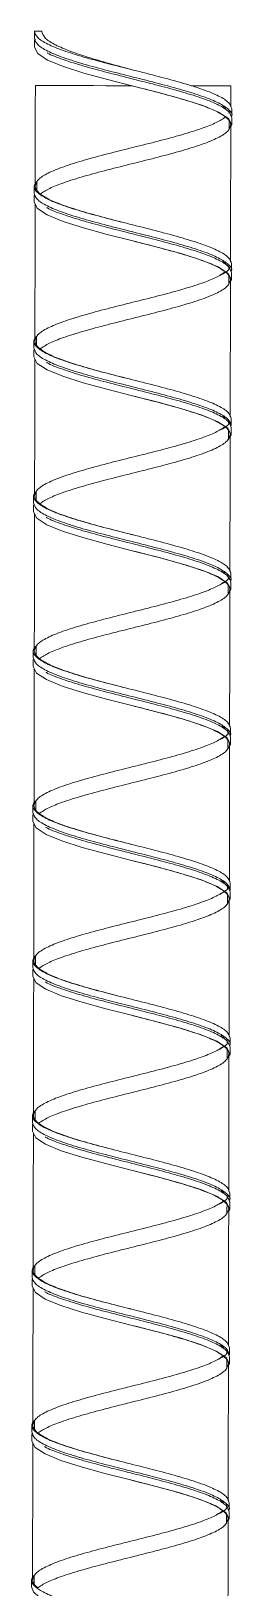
# Model space of a CAD drawing. Header units: millimetres. Extents: x 11 to 421, y 5 to 275.
# Drawn here: x 53.63 to 57.62, y 147.45 to 178.31 of the extents above; entities that cross this region are included whole.
import ezdxf

# ---------------------------------------------------------------- set-up
doc = ezdxf.new("R2010")
doc.units = ezdxf.units.MM

msp = doc.modelspace()

# ---------------------------------------------------------------- linework, layer by layer
at = {"color": 7, "linetype": 'Continuous', "lineweight": 15}
for p, q in [((53.695, 178.31), (53.695, 178.171)), ((53.715, 178.31), (53.695, 178.31)), ((53.695, 178.131), (53.695, 177.992)), ((53.84, 178.309), (53.715, 178.31))]:
    msp.add_line(p, q, dxfattribs=at)
at = {"color": 7, "linetype": 'Continuous', "lineweight": 15, "flags": 128}
for points in [[(57.582, 176.411), (57.602, 176.45), (57.535, 176.578), (57.34, 176.706), (57.03, 176.835), (56.625, 176.963), (56.154, 177.092), (55.648, 177.221), (55.142, 177.35), (54.671, 177.479), (54.267, 177.607), (53.956, 177.736), (53.761, 177.864), (53.695, 177.992), (53.695, 177.992)], [(53.713, 177.231), (53.718, 177.231), (53.753, 177.231), (53.823, 177.231), (53.927, 177.231), (54.062, 177.23), (54.226, 177.23), (54.416, 177.23), (54.629, 177.229), (54.861, 177.229), (55.107, 177.228), (55.362, 177.228), (55.624, 177.227)], [(56.799, 177.225), (57.01, 177.225), (57.193, 177.224), (57.344, 177.224), (57.46, 177.224), (57.538, 177.224), (57.578, 177.224), (57.583, 177.224)], [(57.576, 173.341), (57.596, 173.38), (57.53, 173.508), (57.334, 173.636), (57.024, 173.765), (56.619, 173.893), (56.148, 174.022), (55.642, 174.151), (55.137, 174.28), (54.666, 174.409), (54.261, 174.537), (53.95, 174.666), (53.755, 174.794), (53.689, 174.922), (53.689, 174.922)], [(57.57, 170.271), (57.59, 170.31), (57.524, 170.438), (57.329, 170.566), (57.018, 170.695), (56.614, 170.823), (56.142, 170.952), (55.637, 171.081), (55.131, 171.21), (54.66, 171.339), (54.255, 171.467), (53.945, 171.596), (53.749, 171.724), (53.683, 171.852), (53.683, 171.852)], [(57.564, 167.201), (57.584, 167.24), (57.518, 167.368), (57.323, 167.496), (57.012, 167.625), (56.608, 167.753), (56.137, 167.882), (55.631, 168.011), (55.125, 168.14), (54.654, 168.269), (54.249, 168.397), (53.939, 168.526), (53.744, 168.654), (53.677, 168.782), (53.677, 168.782)], [(57.559, 164.131), (57.579, 164.17), (57.512, 164.298), (57.317, 164.426), (57.007, 164.555), (56.602, 164.683), (56.131, 164.812), (55.625, 164.941), (55.119, 165.07), (54.648, 165.199), (54.244, 165.327), (53.933, 165.456), (53.738, 165.584), (53.672, 165.712), (53.672, 165.712)], [(57.553, 161.062), (57.573, 161.1), (57.506, 161.228), (57.311, 161.356), (57.001, 161.485), (56.596, 161.613), (56.125, 161.742), (55.619, 161.871), (55.114, 162), (54.642, 162.129), (54.238, 162.257), (53.927, 162.386), (53.732, 162.514), (53.666, 162.642), (53.666, 162.642)], [(57.547, 157.992), (57.567, 158.03), (57.501, 158.158), (57.306, 158.286), (56.995, 158.415), (56.59, 158.543), (56.119, 158.672), (55.614, 158.801), (55.108, 158.93), (54.637, 159.059), (54.232, 159.187), (53.922, 159.316), (53.726, 159.444), (53.66, 159.572), (53.66, 159.572)], [(57.541, 154.922), (57.561, 154.96), (57.495, 155.088), (57.3, 155.216), (56.989, 155.345), (56.585, 155.473), (56.113, 155.602), (55.608, 155.731), (55.102, 155.86), (54.631, 155.989), (54.226, 156.117), (53.916, 156.246), (53.721, 156.374), (53.654, 156.502), (53.654, 156.502)], [(57.535, 151.852), (57.556, 151.89), (57.489, 152.018), (57.294, 152.146), (56.984, 152.275), (56.579, 152.404), (56.108, 152.532), (55.602, 152.661), (55.096, 152.79), (54.625, 152.919), (54.22, 153.047), (53.91, 153.176), (53.715, 153.304), (53.648, 153.432), (53.648, 153.432)], [(57.53, 148.782), (57.55, 148.82), (57.483, 148.948), (57.288, 149.076), (56.978, 149.205), (56.573, 149.334), (56.102, 149.462), (55.596, 149.591), (55.091, 149.72), (54.619, 149.849), (54.215, 149.977), (53.904, 150.106), (53.709, 150.234), (53.643, 150.362), (53.643, 150.362)]]:
    msp.add_lwpolyline(points, dxfattribs=at)
at = {"color": 7, "linetype": 'Continuous', "lineweight": 15}
msp.add_arc((53.695, 178.151), 0.02, 269.8923, 359.8923, dxfattribs=at)
for points, knots in [([(57.602, 176.767), (57.589, 176.81), (57.564, 176.895), (57.359, 177.024), (57.047, 177.152), (56.637, 177.281), (56.16, 177.41), (55.649, 177.539), (55.137, 177.667), (54.661, 177.796), (54.251, 177.925), (53.939, 178.053), (53.734, 178.182), (53.708, 178.267), (53.695, 178.31)], [0, 0, 0, 0, 0.083355, 0.166699, 0.250032, 0.333359, 0.416681, 0.5, 0.58332, 0.666641, 0.749968, 0.833301, 0.916645, 1, 1, 1, 1]), ([(57.599, 176.624), (57.6, 176.625), (57.624, 176.67), (57.548, 176.757), (57.363, 176.885), (57.045, 177.014), (56.637, 177.142), (56.16, 177.271), (55.649, 177.4), (55.137, 177.529), (54.66, 177.657), (54.251, 177.786), (53.939, 177.915), (53.734, 178.043), (53.708, 178.128), (53.695, 178.171)], [0, 0, 0, 0, 0.003311, 0.08639, 0.169457, 0.252515, 0.335566, 0.418612, 0.501655, 0.584699, 0.667745, 0.750796, 0.833853, 0.916921, 1, 1, 1, 1]), ([(55.649, 177.538), (55.649, 177.538), (55.493, 177.583), (55.174, 177.667), (54.734, 177.796), (54.355, 177.925), (54.066, 178.053), (53.876, 178.181), (53.852, 178.267), (53.84, 178.309)], [0, 0, 0, 0, 0.000067, 0.166694, 0.333326, 0.499968, 0.666624, 0.8333, 1, 1, 1, 1]), ([(57.602, 176.589), (57.589, 176.631), (57.563, 176.717), (57.358, 176.845), (57.046, 176.974), (56.636, 177.102), (56.16, 177.231), (55.648, 177.36), (55.138, 177.489), (54.658, 177.617), (54.26, 177.746), (54.017, 177.834), (53.95, 177.879), (53.947, 177.881)], [0, 0, 0, 0, 0.099534, 0.199053, 0.29856, 0.39806, 0.497553, 0.597044, 0.696535, 0.796028, 0.895528, 0.995035, 1, 1, 1, 1]), ([(55.624, 177.227), (55.632, 177.225), (55.808, 177.18), (56.155, 177.092), (56.626, 176.963), (57.014, 176.84), (57.31, 176.722), (57.424, 176.646), (57.481, 176.609)], [0, 0, 0, 0, 0.010157, 0.218097, 0.426044, 0.634002, 0.816964, 1, 1, 1, 1]), ([(53.709, 175.24), (53.722, 175.282), (53.748, 175.368), (53.952, 175.495), (54.261, 175.623), (54.667, 175.75), (55.139, 175.877), (55.646, 176.004), (56.153, 176.13), (56.625, 176.257), (57.013, 176.379), (57.31, 176.497), (57.424, 176.571), (57.481, 176.609)], [0, 0, 0, 0, 0.0929661, 0.1859191, 0.2788612, 0.3717953, 0.4647241, 0.5576502, 0.6505763, 0.7435053, 0.8364393, 0.9182032, 1, 1, 1, 1]), ([(57.481, 176.609), (57.507, 176.585), (57.55, 176.547), (57.577, 176.493), (57.58, 176.464), (57.582, 176.45)], [0, 0, 0, 0, 0.4530246, 0.7254965, 1, 1, 1, 1]), ([(57.548, 176.358), (57.548, 176.411), (57.548, 176.472), (57.548, 176.533), (57.548, 176.542)], [0, 0, 0, 0, 0.865692, 1, 1, 1, 1]), ([(57.549, 176.676), (57.549, 176.684), (57.549, 176.709), (57.549, 176.734), (57.549, 176.751)], [0, 0, 0, 0, 0.313111, 1, 1, 1, 1]), ([(53.81, 175.081), (53.867, 175.118), (53.981, 175.193), (54.278, 175.31), (54.666, 175.432), (55.139, 175.559), (55.645, 175.686), (56.152, 175.813), (56.624, 175.94), (57.03, 176.067), (57.34, 176.194), (57.543, 176.322), (57.569, 176.407), (57.582, 176.45)], [0, 0, 0, 0, 0.0817968, 0.1635605, 0.2564947, 0.3494234, 0.4423495, 0.5352758, 0.6282045, 0.7211388, 0.8140809, 0.9070339, 1, 1, 1, 1]), ([(53.744, 175.331), (53.743, 175.278), (53.743, 175.217), (53.743, 175.156), (53.743, 175.148)], [0, 0, 0, 0, 0.865724, 1, 1, 1, 1]), ([(57.597, 173.697), (57.584, 173.74), (57.558, 173.825), (57.353, 173.954), (57.041, 174.082), (56.631, 174.211), (56.155, 174.34), (55.643, 174.469), (55.132, 174.597), (54.655, 174.726), (54.246, 174.855), (53.93, 174.983), (53.74, 175.112), (53.667, 175.21), (53.701, 175.265), (53.71, 175.278)], [0, 0, 0, 0, 0.081321, 0.162631, 0.243931, 0.325224, 0.406512, 0.487798, 0.569084, 0.650373, 0.731666, 0.812966, 0.894275, 0.975596, 1, 1, 1, 1]), ([(57.594, 173.554), (57.595, 173.555), (57.619, 173.6), (57.542, 173.687), (57.357, 173.815), (57.039, 173.944), (56.631, 174.072), (56.154, 174.201), (55.643, 174.33), (55.131, 174.459), (54.655, 174.587), (54.245, 174.716), (53.933, 174.845), (53.728, 174.973), (53.702, 175.058), (53.689, 175.101)], [0, 0, 0, 0, 0.003311, 0.08639, 0.169457, 0.252515, 0.335566, 0.418612, 0.501655, 0.584699, 0.667745, 0.750795, 0.833853, 0.916921, 1, 1, 1, 1]), ([(53.689, 175.061), (53.689, 175.038), (53.689, 174.992), (53.689, 174.945), (53.689, 174.922)], [0, 0, 0, 0, 0.500021, 1, 1, 1, 1]), ([(53.81, 175.081), (53.784, 175.105), (53.742, 175.143), (53.714, 175.196), (53.711, 175.225), (53.709, 175.24)], [0, 0, 0, 0, 0.4530244, 0.7254943, 1, 1, 1, 1]), ([(53.81, 175.081), (53.867, 175.043), (53.981, 174.968), (54.277, 174.85), (54.665, 174.726), (55.136, 174.599), (55.476, 174.509), (55.643, 174.469), (55.643, 174.469)], [0, 0, 0, 0, 0.184907, 0.369739, 0.579822, 0.789893, 0.999959, 1, 1, 1, 1]), ([(57.596, 173.519), (57.583, 173.561), (57.558, 173.647), (57.353, 173.775), (57.041, 173.904), (56.631, 174.032), (56.154, 174.161), (55.642, 174.29), (55.132, 174.419), (54.652, 174.547), (54.254, 174.676), (54.011, 174.764), (53.944, 174.809), (53.941, 174.811)], [0, 0, 0, 0, 0.099534, 0.199053, 0.298561, 0.39806, 0.497554, 0.597044, 0.696535, 0.796028, 0.895528, 0.995036, 1, 1, 1, 1]), ([(55.642, 174.151), (55.811, 174.108), (56.149, 174.022), (56.621, 173.893), (57.008, 173.77), (57.305, 173.652), (57.418, 173.576), (57.475, 173.539)], [0, 0, 0, 0, 0.2100407, 0.4201294, 0.6302307, 0.8150778, 1, 1, 1, 1]), ([(53.704, 172.17), (53.717, 172.212), (53.742, 172.298), (53.946, 172.425), (54.255, 172.553), (54.661, 172.68), (55.133, 172.807), (55.64, 172.934), (56.147, 173.06), (56.619, 173.187), (57.007, 173.309), (57.304, 173.427), (57.418, 173.501), (57.475, 173.539)], [0, 0, 0, 0, 0.092966, 0.185919, 0.278861, 0.371796, 0.464724, 0.55765, 0.650577, 0.743505, 0.83644, 0.918203, 1, 1, 1, 1]), ([(57.387, 173.476), (57.444, 173.507), (57.537, 173.558), (57.554, 173.609), (57.56, 173.628)], [0, 0, 0, 0, 0.615027, 1, 1, 1, 1]), ([(57.475, 173.539), (57.501, 173.515), (57.544, 173.477), (57.571, 173.423), (57.574, 173.394), (57.576, 173.38)], [0, 0, 0, 0, 0.4530246, 0.7254965, 1, 1, 1, 1]), ([(57.542, 173.606), (57.542, 173.614), (57.543, 173.639), (57.543, 173.665), (57.543, 173.682)], [0, 0, 0, 0, 0.3245111, 1, 1, 1, 1]), ([(57.542, 173.288), (57.542, 173.341), (57.542, 173.402), (57.542, 173.463), (57.542, 173.472)], [0, 0, 0, 0, 0.865724, 1, 1, 1, 1]), ([(57.596, 173.38), (57.596, 173.403), (57.596, 173.449), (57.596, 173.495), (57.596, 173.519)], [0, 0, 0, 0, 0.5, 1, 1, 1, 1]), ([(53.805, 172.011), (53.862, 172.048), (53.975, 172.123), (54.272, 172.24), (54.66, 172.362), (55.133, 172.489), (55.639, 172.616), (56.146, 172.743), (56.618, 172.87), (57.025, 172.997), (57.334, 173.124), (57.537, 173.252), (57.563, 173.337), (57.576, 173.38)], [0, 0, 0, 0, 0.0817968, 0.1635604, 0.2564947, 0.3494236, 0.4423497, 0.5352758, 0.6282047, 0.7211387, 0.8140809, 0.9070339, 1, 1, 1, 1]), ([(57.591, 170.627), (57.578, 170.67), (57.552, 170.755), (57.347, 170.884), (57.035, 171.012), (56.625, 171.141), (56.149, 171.27), (55.637, 171.399), (55.126, 171.527), (54.649, 171.656), (54.24, 171.785), (53.925, 171.913), (53.732, 172.042), (53.659, 172.154), (53.707, 172.224), (53.726, 172.251)], [0, 0, 0, 0, 0.079154, 0.158297, 0.237431, 0.316558, 0.39568, 0.4748, 0.55392, 0.633043, 0.71217, 0.791304, 0.870446, 0.949601, 1, 1, 1, 1]), ([(53.738, 172.261), (53.738, 172.208), (53.738, 172.147), (53.737, 172.086), (53.737, 172.078)], [0, 0, 0, 0, 0.865724, 1, 1, 1, 1]), ([(53.684, 172.17), (53.684, 172.147), (53.684, 172.1), (53.683, 172.054), (53.683, 172.031)], [0, 0, 0, 0, 0.5, 1, 1, 1, 1]), ([(53.684, 172.17), (53.684, 172.147), (53.684, 172.1), (53.683, 172.054), (53.683, 172.031)], [0, 0, 0, 0, 0.5, 1, 1, 1, 1]), ([(57.591, 170.489), (57.578, 170.531), (57.552, 170.617), (57.347, 170.745), (57.035, 170.874), (56.625, 171.002), (56.148, 171.131), (55.637, 171.26), (55.125, 171.389), (54.649, 171.517), (54.239, 171.646), (53.927, 171.775), (53.722, 171.903), (53.696, 171.988), (53.683, 172.031)], [0, 0, 0, 0, 0.083355, 0.166698, 0.250032, 0.333359, 0.41668, 0.5, 0.583319, 0.666641, 0.749968, 0.833302, 0.916645, 1, 1, 1, 1]), ([(53.683, 171.991), (53.683, 171.968), (53.683, 171.922), (53.683, 171.875), (53.683, 171.852)], [0, 0, 0, 0, 0.5, 1, 1, 1, 1]), ([(53.805, 172.011), (53.778, 172.035), (53.736, 172.073), (53.708, 172.126), (53.705, 172.155), (53.704, 172.17)], [0, 0, 0, 0, 0.453025, 0.725497, 1, 1, 1, 1]), ([(53.805, 172.011), (53.861, 171.973), (53.975, 171.898), (54.272, 171.78), (54.659, 171.656), (55.131, 171.527), (55.468, 171.442), (55.637, 171.399)], [0, 0, 0, 0, 0.184969, 0.369864, 0.580018, 0.790161, 1, 1, 1, 1]), ([(57.59, 170.449), (57.578, 170.491), (57.552, 170.577), (57.347, 170.705), (57.035, 170.834), (56.625, 170.962), (56.148, 171.091), (55.637, 171.22), (55.126, 171.349), (54.646, 171.477), (54.248, 171.606), (54.006, 171.694), (53.938, 171.739), (53.935, 171.741)], [0, 0, 0, 0, 0.099533, 0.199053, 0.29856, 0.39806, 0.497553, 0.597044, 0.696535, 0.796028, 0.895527, 0.995036, 1, 1, 1, 1]), ([(55.636, 171.081), (55.636, 171.081), (55.803, 171.038), (56.144, 170.952), (56.615, 170.823), (57.002, 170.7), (57.299, 170.582), (57.412, 170.506), (57.469, 170.469)], [0, 0, 0, 0, 0.000298, 0.210309, 0.420326, 0.630356, 0.81514, 1, 1, 1, 1]), ([(53.698, 169.1), (53.711, 169.142), (53.737, 169.228), (53.94, 169.355), (54.249, 169.483), (54.655, 169.61), (55.128, 169.737), (55.634, 169.864), (56.141, 169.99), (56.614, 170.117), (57.001, 170.239), (57.298, 170.357), (57.412, 170.431), (57.469, 170.469)], [0, 0, 0, 0, 0.0929661, 0.1859191, 0.2788613, 0.3717954, 0.4647242, 0.5576505, 0.6505766, 0.7435053, 0.8364395, 0.9182032, 1, 1, 1, 1]), ([(57.381, 170.406), (57.438, 170.437), (57.531, 170.488), (57.548, 170.539), (57.555, 170.558)], [0, 0, 0, 0, 0.615029, 1, 1, 1, 1]), ([(57.469, 170.469), (57.496, 170.445), (57.538, 170.407), (57.566, 170.353), (57.569, 170.324), (57.57, 170.31)], [0, 0, 0, 0, 0.453025, 0.725496, 1, 1, 1, 1]), ([(57.536, 170.218), (57.536, 170.271), (57.536, 170.332), (57.536, 170.393), (57.536, 170.402)], [0, 0, 0, 0, 0.865724, 1, 1, 1, 1]), ([(57.537, 170.536), (57.537, 170.544), (57.537, 170.569), (57.537, 170.595), (57.537, 170.612)], [0, 0, 0, 0, 0.324433, 1, 1, 1, 1]), ([(57.59, 170.31), (57.59, 170.333), (57.59, 170.379), (57.59, 170.425), (57.59, 170.449)], [0, 0, 0, 0, 0.4999785, 1, 1, 1, 1]), ([(53.799, 168.941), (53.856, 168.978), (53.97, 169.053), (54.267, 169.17), (54.654, 169.292), (55.127, 169.419), (55.634, 169.546), (56.141, 169.673), (56.613, 169.8), (57.019, 169.927), (57.328, 170.054), (57.531, 170.182), (57.557, 170.267), (57.57, 170.31)], [0, 0, 0, 0, 0.081797, 0.163561, 0.256495, 0.349424, 0.44235, 0.535276, 0.628205, 0.721139, 0.814081, 0.907034, 1, 1, 1, 1]), ([(57.585, 167.557), (57.572, 167.6), (57.546, 167.685), (57.341, 167.814), (57.029, 167.942), (56.619, 168.071), (56.143, 168.2), (55.631, 168.329), (55.12, 168.457), (54.643, 168.586), (54.234, 168.715), (53.919, 168.843), (53.726, 168.972), (53.653, 169.084), (53.702, 169.154), (53.72, 169.181)], [0, 0, 0, 0, 0.079154, 0.158297, 0.237431, 0.316558, 0.39568, 0.4748, 0.553921, 0.633043, 0.71217, 0.791304, 0.870446, 0.949601, 1, 1, 1, 1]), ([(53.732, 169.191), (53.732, 169.138), (53.732, 169.077), (53.732, 169.016), (53.732, 169.008)], [0, 0, 0, 0, 0.865708, 1, 1, 1, 1]), ([(53.678, 168.921), (53.678, 168.898), (53.677, 168.852), (53.677, 168.805), (53.677, 168.782)], [0, 0, 0, 0, 0.499989, 1, 1, 1, 1]), ([(53.678, 169.1), (53.678, 169.077), (53.678, 169.03), (53.678, 168.984), (53.678, 168.961)], [0, 0, 0, 0, 0.5, 1, 1, 1, 1]), ([(53.678, 169.1), (53.678, 169.077), (53.678, 169.03), (53.678, 168.984), (53.678, 168.961)], [0, 0, 0, 0, 0.5, 1, 1, 1, 1]), ([(57.582, 167.414), (57.583, 167.415), (57.607, 167.46), (57.53, 167.547), (57.345, 167.675), (57.028, 167.804), (56.62, 167.932), (56.143, 168.061), (55.631, 168.19), (55.12, 168.319), (54.643, 168.447), (54.233, 168.576), (53.921, 168.705), (53.716, 168.833), (53.691, 168.918), (53.678, 168.961)], [0, 0, 0, 0, 0.003311, 0.08639, 0.169457, 0.252515, 0.335566, 0.418612, 0.501655, 0.584699, 0.667745, 0.750795, 0.833853, 0.916921, 1, 1, 1, 1]), ([(53.799, 168.941), (53.772, 168.965), (53.73, 169.003), (53.702, 169.056), (53.699, 169.085), (53.698, 169.1)], [0, 0, 0, 0, 0.453024, 0.725495, 1, 1, 1, 1]), ([(53.799, 168.941), (53.856, 168.903), (53.969, 168.828), (54.266, 168.71), (54.653, 168.586), (55.124, 168.457), (55.465, 168.372), (55.632, 168.328), (55.632, 168.328)], [0, 0, 0, 0, 0.1848356, 0.3695965, 0.5795992, 0.7895896, 0.9995741, 1, 1, 1, 1]), ([(57.585, 167.379), (57.572, 167.421), (57.546, 167.507), (57.341, 167.635), (57.029, 167.764), (56.619, 167.892), (56.143, 168.021), (55.631, 168.15), (55.12, 168.279), (54.641, 168.407), (54.242, 168.536), (54, 168.624), (53.933, 168.669), (53.929, 168.671)], [0, 0, 0, 0, 0.099534, 0.199053, 0.298561, 0.39806, 0.497553, 0.597044, 0.696535, 0.796028, 0.895528, 0.995035, 1, 1, 1, 1]), ([(55.632, 168.011), (55.8, 167.968), (56.137, 167.882), (56.609, 167.753), (56.996, 167.63), (57.293, 167.512), (57.407, 167.436), (57.463, 167.399)], [0, 0, 0, 0, 0.209737, 0.419907, 0.630089, 0.815007, 1, 1, 1, 1]), ([(53.692, 166.03), (53.705, 166.072), (53.731, 166.158), (53.934, 166.285), (54.244, 166.413), (54.65, 166.54), (55.122, 166.667), (55.629, 166.794), (56.135, 166.92), (56.608, 167.047), (56.996, 167.169), (57.293, 167.287), (57.406, 167.361), (57.463, 167.399)], [0, 0, 0, 0, 0.092966, 0.185919, 0.278861, 0.371796, 0.464724, 0.55765, 0.650577, 0.743505, 0.83644, 0.918203, 1, 1, 1, 1]), ([(57.375, 167.336), (57.432, 167.367), (57.526, 167.418), (57.542, 167.469), (57.549, 167.488)], [0, 0, 0, 0, 0.6150288, 1, 1, 1, 1]), ([(57.463, 167.399), (57.49, 167.375), (57.532, 167.337), (57.56, 167.283), (57.563, 167.254), (57.564, 167.24)], [0, 0, 0, 0, 0.453025, 0.725496, 1, 1, 1, 1]), ([(57.53, 167.148), (57.53, 167.201), (57.531, 167.262), (57.531, 167.323), (57.531, 167.332)], [0, 0, 0, 0, 0.86571, 1, 1, 1, 1]), ([(57.531, 167.466), (57.531, 167.474), (57.531, 167.493), (57.531, 167.512), (57.531, 167.522)], [0, 0, 0, 0, 0.435812, 1, 1, 1, 1]), ([(57.584, 167.24), (57.584, 167.263), (57.585, 167.309), (57.585, 167.355), (57.585, 167.379)], [0, 0, 0, 0, 0.500011, 1, 1, 1, 1]), ([(53.793, 165.871), (53.85, 165.908), (53.964, 165.983), (54.261, 166.1), (54.649, 166.222), (55.121, 166.349), (55.628, 166.476), (56.135, 166.603), (56.607, 166.73), (57.013, 166.857), (57.322, 166.984), (57.526, 167.112), (57.551, 167.197), (57.564, 167.24)], [0, 0, 0, 0, 0.081797, 0.16356, 0.256495, 0.349424, 0.44235, 0.535276, 0.628205, 0.721139, 0.814081, 0.907034, 1, 1, 1, 1]), ([(57.579, 164.487), (57.566, 164.53), (57.541, 164.615), (57.336, 164.744), (57.024, 164.872), (56.614, 165.001), (56.137, 165.13), (55.626, 165.259), (55.114, 165.387), (54.637, 165.516), (54.228, 165.645), (53.913, 165.773), (53.72, 165.902), (53.647, 166.014), (53.696, 166.084), (53.715, 166.111)], [0, 0, 0, 0, 0.079154, 0.158297, 0.237431, 0.316558, 0.39568, 0.4748, 0.55392, 0.633043, 0.71217, 0.791304, 0.870446, 0.949601, 1, 1, 1, 1]), ([(53.672, 166.03), (53.672, 166.007), (53.672, 165.96), (53.672, 165.914), (53.672, 165.891)], [0, 0, 0, 0, 0.499989, 1, 1, 1, 1]), ([(53.672, 166.03), (53.672, 166.007), (53.672, 165.96), (53.672, 165.914), (53.672, 165.891)], [0, 0, 0, 0, 0.499989, 1, 1, 1, 1]), ([(53.793, 165.871), (53.767, 165.895), (53.724, 165.933), (53.697, 165.986), (53.694, 166.015), (53.692, 166.03)], [0, 0, 0, 0, 0.453025, 0.725496, 1, 1, 1, 1]), ([(53.726, 166.121), (53.726, 166.068), (53.726, 166.007), (53.726, 165.946), (53.726, 165.938)], [0, 0, 0, 0, 0.865724, 1, 1, 1, 1]), ([(57.576, 164.344), (57.577, 164.345), (57.601, 164.39), (57.525, 164.477), (57.339, 164.605), (57.022, 164.734), (56.614, 164.862), (56.137, 164.991), (55.625, 165.12), (55.114, 165.249), (54.637, 165.377), (54.228, 165.506), (53.916, 165.635), (53.711, 165.763), (53.685, 165.848), (53.672, 165.891)], [0, 0, 0, 0, 0.003311, 0.08639, 0.169457, 0.252515, 0.335566, 0.418612, 0.501655, 0.584699, 0.667745, 0.750795, 0.833853, 0.916921, 1, 1, 1, 1]), ([(53.672, 165.851), (53.672, 165.828), (53.672, 165.782), (53.672, 165.735), (53.672, 165.712)], [0, 0, 0, 0, 0.500011, 1, 1, 1, 1]), ([(53.793, 165.871), (53.85, 165.833), (53.963, 165.758), (54.26, 165.64), (54.647, 165.516), (55.119, 165.387), (55.457, 165.302), (55.625, 165.259)], [0, 0, 0, 0, 0.1849607, 0.3698466, 0.5799912, 0.7901238, 1, 1, 1, 1]), ([(57.579, 164.309), (57.566, 164.351), (57.54, 164.437), (57.335, 164.565), (57.023, 164.694), (56.613, 164.822), (56.137, 164.951), (55.625, 165.08), (55.114, 165.209), (54.635, 165.337), (54.236, 165.466), (53.994, 165.554), (53.927, 165.599), (53.924, 165.601)], [0, 0, 0, 0, 0.0995336, 0.1990529, 0.2985607, 0.39806, 0.4975535, 0.5970441, 0.6965348, 0.7960284, 0.8955276, 0.9950355, 1, 1, 1, 1]), ([(55.624, 164.941), (55.625, 164.941), (55.792, 164.899), (56.132, 164.812), (56.603, 164.684), (56.991, 164.56), (57.287, 164.442), (57.401, 164.367), (57.458, 164.329)], [0, 0, 0, 0, 0.000251, 0.210272, 0.420299, 0.630339, 0.815132, 1, 1, 1, 1]), ([(57.579, 164.349), (57.579, 164.372), (57.579, 164.418), (57.579, 164.464), (57.579, 164.487)], [0, 0, 0, 0, 0.5, 1, 1, 1, 1]), ([(53.686, 162.96), (53.699, 163.002), (53.725, 163.088), (53.928, 163.215), (54.238, 163.343), (54.644, 163.47), (55.116, 163.597), (55.623, 163.724), (56.129, 163.85), (56.602, 163.977), (56.99, 164.099), (57.287, 164.217), (57.401, 164.291), (57.458, 164.329)], [0, 0, 0, 0, 0.092966, 0.185919, 0.278861, 0.371796, 0.464724, 0.55765, 0.650577, 0.743505, 0.83644, 0.918203, 1, 1, 1, 1]), ([(53.787, 162.801), (53.844, 162.838), (53.958, 162.913), (54.255, 163.03), (54.643, 163.152), (55.116, 163.279), (55.622, 163.406), (56.129, 163.533), (56.601, 163.66), (57.007, 163.787), (57.316, 163.914), (57.52, 164.042), (57.546, 164.127), (57.559, 164.17)], [0, 0, 0, 0, 0.081797, 0.16356, 0.256495, 0.349423, 0.44235, 0.535276, 0.628204, 0.721139, 0.814081, 0.907034, 1, 1, 1, 1]), ([(57.369, 164.266), (57.427, 164.297), (57.52, 164.348), (57.537, 164.399), (57.543, 164.418)], [0, 0, 0, 0, 0.615028, 1, 1, 1, 1]), ([(57.458, 164.329), (57.484, 164.305), (57.526, 164.267), (57.554, 164.213), (57.557, 164.184), (57.559, 164.17)], [0, 0, 0, 0, 0.453025, 0.725496, 1, 1, 1, 1]), ([(57.525, 164.396), (57.525, 164.404), (57.525, 164.429), (57.525, 164.455), (57.525, 164.472)], [0, 0, 0, 0, 0.324472, 1, 1, 1, 1]), ([(57.525, 164.078), (57.525, 164.131), (57.525, 164.192), (57.525, 164.253), (57.525, 164.262)], [0, 0, 0, 0, 0.865724, 1, 1, 1, 1]), ([(57.579, 164.17), (57.579, 164.193), (57.579, 164.239), (57.579, 164.285), (57.579, 164.309)], [0, 0, 0, 0, 0.499989, 1, 1, 1, 1]), ([(57.573, 161.417), (57.561, 161.46), (57.535, 161.545), (57.33, 161.674), (57.018, 161.802), (56.608, 161.931), (56.131, 162.06), (55.62, 162.189), (55.108, 162.317), (54.632, 162.446), (54.223, 162.575), (53.908, 162.703), (53.714, 162.832), (53.641, 162.944), (53.69, 163.014), (53.709, 163.041)], [0, 0, 0, 0, 0.079154, 0.158297, 0.237431, 0.316558, 0.39568, 0.4748, 0.55392, 0.633043, 0.71217, 0.791304, 0.870446, 0.949601, 1, 1, 1, 1]), ([(53.666, 162.96), (53.666, 162.937), (53.666, 162.89), (53.666, 162.844), (53.666, 162.821)], [0, 0, 0, 0, 0.5000107, 1, 1, 1, 1]), ([(53.666, 162.96), (53.666, 162.937), (53.666, 162.89), (53.666, 162.844), (53.666, 162.821)], [0, 0, 0, 0, 0.5000107, 1, 1, 1, 1]), ([(53.787, 162.801), (53.761, 162.825), (53.718, 162.863), (53.691, 162.916), (53.688, 162.945), (53.686, 162.96)], [0, 0, 0, 0, 0.453025, 0.725496, 1, 1, 1, 1]), ([(53.72, 163.051), (53.72, 162.998), (53.72, 162.937), (53.72, 162.876), (53.72, 162.868)], [0, 0, 0, 0, 0.86571, 1, 1, 1, 1]), ([(57.573, 161.279), (57.56, 161.321), (57.535, 161.407), (57.33, 161.535), (57.018, 161.664), (56.608, 161.792), (56.131, 161.921), (55.62, 162.05), (55.108, 162.179), (54.632, 162.307), (54.222, 162.436), (53.91, 162.565), (53.705, 162.693), (53.679, 162.778), (53.666, 162.821)], [0, 0, 0, 0, 0.083355, 0.166699, 0.250032, 0.333359, 0.416681, 0.5, 0.583319, 0.666641, 0.749968, 0.833301, 0.916645, 1, 1, 1, 1]), ([(53.666, 162.781), (53.666, 162.758), (53.666, 162.712), (53.666, 162.665), (53.666, 162.642)], [0, 0, 0, 0, 0.5, 1, 1, 1, 1]), ([(53.787, 162.801), (53.844, 162.763), (53.958, 162.688), (54.254, 162.57), (54.642, 162.446), (55.113, 162.318), (55.453, 162.231), (55.62, 162.189), (55.62, 162.189)], [0, 0, 0, 0, 0.184907, 0.369739, 0.579823, 0.789895, 0.99996, 1, 1, 1, 1]), ([(57.573, 161.239), (57.56, 161.281), (57.534, 161.367), (57.329, 161.495), (57.017, 161.624), (56.608, 161.752), (56.131, 161.881), (55.619, 162.01), (55.109, 162.139), (54.629, 162.267), (54.231, 162.396), (53.988, 162.484), (53.921, 162.529), (53.918, 162.531)], [0, 0, 0, 0, 0.099533, 0.199053, 0.298561, 0.39806, 0.497553, 0.597044, 0.696535, 0.796028, 0.895528, 0.995036, 1, 1, 1, 1]), ([(55.619, 161.871), (55.788, 161.828), (56.126, 161.742), (56.598, 161.613), (56.985, 161.49), (57.282, 161.372), (57.395, 161.297), (57.452, 161.259)], [0, 0, 0, 0, 0.210042, 0.420131, 0.630231, 0.815078, 1, 1, 1, 1]), ([(57.519, 161.326), (57.519, 161.334), (57.519, 161.359), (57.519, 161.385), (57.519, 161.402)], [0, 0, 0, 0, 0.324445, 1, 1, 1, 1]), ([(57.573, 161.279), (57.573, 161.302), (57.573, 161.348), (57.573, 161.394), (57.573, 161.417)], [0, 0, 0, 0, 0.500011, 1, 1, 1, 1]), ([(53.681, 159.89), (53.693, 159.932), (53.719, 160.018), (53.923, 160.145), (54.232, 160.273), (54.638, 160.4), (55.11, 160.527), (55.617, 160.654), (56.124, 160.78), (56.596, 160.907), (56.984, 161.029), (57.281, 161.147), (57.395, 161.221), (57.452, 161.259)], [0, 0, 0, 0, 0.092966, 0.185919, 0.278861, 0.371795, 0.464724, 0.55765, 0.650576, 0.743505, 0.83644, 0.918203, 1, 1, 1, 1]), ([(53.782, 159.731), (53.839, 159.768), (53.952, 159.843), (54.249, 159.96), (54.637, 160.082), (55.11, 160.209), (55.616, 160.336), (56.123, 160.463), (56.595, 160.59), (57.001, 160.717), (57.311, 160.844), (57.514, 160.972), (57.54, 161.057), (57.553, 161.1)], [0, 0, 0, 0, 0.081797, 0.163561, 0.256495, 0.349424, 0.44235, 0.535276, 0.628205, 0.721139, 0.814081, 0.907034, 1, 1, 1, 1]), ([(57.363, 161.196), (57.421, 161.227), (57.514, 161.278), (57.531, 161.329), (57.537, 161.348)], [0, 0, 0, 0, 0.615029, 1, 1, 1, 1]), ([(57.452, 161.259), (57.478, 161.235), (57.521, 161.197), (57.548, 161.143), (57.551, 161.114), (57.553, 161.1)], [0, 0, 0, 0, 0.453024, 0.725495, 1, 1, 1, 1]), ([(57.519, 161.008), (57.519, 161.061), (57.519, 161.122), (57.519, 161.183), (57.519, 161.192)], [0, 0, 0, 0, 0.865724, 1, 1, 1, 1]), ([(57.573, 161.1), (57.573, 161.123), (57.573, 161.169), (57.573, 161.216), (57.573, 161.239)], [0, 0, 0, 0, 0.499989, 1, 1, 1, 1]), ([(57.568, 158.347), (57.555, 158.39), (57.529, 158.475), (57.324, 158.604), (57.012, 158.732), (56.602, 158.861), (56.126, 158.99), (55.614, 159.119), (55.103, 159.247), (54.626, 159.376), (54.217, 159.505), (53.902, 159.633), (53.709, 159.762), (53.636, 159.874), (53.684, 159.944), (53.703, 159.971)], [0, 0, 0, 0, 0.079154, 0.158297, 0.237431, 0.316558, 0.39568, 0.4748, 0.553921, 0.633043, 0.71217, 0.791304, 0.870447, 0.949601, 1, 1, 1, 1]), ([(53.661, 159.89), (53.661, 159.867), (53.66, 159.82), (53.66, 159.774), (53.66, 159.751)], [0, 0, 0, 0, 0.500011, 1, 1, 1, 1]), ([(53.661, 159.89), (53.661, 159.867), (53.66, 159.82), (53.66, 159.774), (53.66, 159.751)], [0, 0, 0, 0, 0.500011, 1, 1, 1, 1]), ([(53.782, 159.731), (53.755, 159.755), (53.713, 159.793), (53.685, 159.846), (53.682, 159.875), (53.681, 159.89)], [0, 0, 0, 0, 0.453024, 0.725496, 1, 1, 1, 1]), ([(53.715, 159.981), (53.715, 159.928), (53.714, 159.867), (53.714, 159.806), (53.714, 159.798)], [0, 0, 0, 0, 0.865708, 1, 1, 1, 1]), ([(57.565, 158.204), (57.566, 158.205), (57.59, 158.25), (57.513, 158.337), (57.328, 158.465), (57.011, 158.594), (56.602, 158.722), (56.125, 158.851), (55.614, 158.98), (55.102, 159.109), (54.626, 159.237), (54.216, 159.366), (53.904, 159.495), (53.699, 159.623), (53.673, 159.708), (53.66, 159.751)], [0, 0, 0, 0, 0.003311, 0.08639, 0.169457, 0.252515, 0.335566, 0.418612, 0.501655, 0.584699, 0.667745, 0.750796, 0.833853, 0.916921, 1, 1, 1, 1]), ([(53.66, 159.711), (53.66, 159.688), (53.66, 159.642), (53.66, 159.595), (53.66, 159.572)], [0, 0, 0, 0, 0.499989, 1, 1, 1, 1]), ([(53.782, 159.731), (53.838, 159.693), (53.952, 159.618), (54.248, 159.5), (54.636, 159.376), (55.107, 159.248), (55.447, 159.161), (55.614, 159.118), (55.615, 159.118)], [0, 0, 0, 0, 0.18488, 0.369685, 0.579738, 0.789779, 0.999814, 1, 1, 1, 1]), ([(57.567, 158.169), (57.554, 158.211), (57.529, 158.297), (57.324, 158.425), (57.012, 158.554), (56.602, 158.682), (56.125, 158.811), (55.614, 158.94), (55.103, 159.069), (54.623, 159.197), (54.225, 159.326), (53.983, 159.414), (53.915, 159.459), (53.912, 159.461)], [0, 0, 0, 0, 0.099534, 0.199053, 0.298561, 0.39806, 0.497553, 0.597044, 0.696535, 0.796028, 0.895528, 0.995036, 1, 1, 1, 1]), ([(55.614, 158.801), (55.783, 158.758), (56.12, 158.672), (56.592, 158.543), (56.979, 158.42), (57.276, 158.302), (57.389, 158.227), (57.446, 158.189)], [0, 0, 0, 0, 0.209927, 0.420046, 0.630177, 0.815051, 1, 1, 1, 1]), ([(57.514, 158.256), (57.514, 158.264), (57.514, 158.289), (57.514, 158.315), (57.514, 158.332)], [0, 0, 0, 0, 0.324472, 1, 1, 1, 1]), ([(57.567, 158.209), (57.567, 158.232), (57.568, 158.278), (57.568, 158.324), (57.568, 158.347)], [0, 0, 0, 0, 0.499989, 1, 1, 1, 1]), ([(53.675, 156.82), (53.688, 156.862), (53.714, 156.948), (53.917, 157.075), (54.226, 157.203), (54.632, 157.33), (55.104, 157.457), (55.611, 157.584), (56.118, 157.71), (56.591, 157.837), (56.978, 157.959), (57.275, 158.077), (57.389, 158.151), (57.446, 158.189)], [0, 0, 0, 0, 0.092966, 0.185919, 0.278861, 0.371795, 0.464724, 0.55765, 0.650576, 0.743505, 0.836439, 0.918203, 1, 1, 1, 1]), ([(53.776, 156.661), (53.833, 156.698), (53.947, 156.773), (54.244, 156.89), (54.631, 157.012), (55.104, 157.139), (55.611, 157.266), (56.117, 157.393), (56.59, 157.52), (56.996, 157.647), (57.305, 157.774), (57.508, 157.902), (57.534, 157.987), (57.547, 158.03)], [0, 0, 0, 0, 0.081797, 0.163561, 0.256495, 0.349424, 0.44235, 0.535276, 0.628205, 0.721139, 0.814081, 0.907034, 1, 1, 1, 1]), ([(57.358, 158.126), (57.415, 158.157), (57.508, 158.208), (57.525, 158.259), (57.531, 158.278)], [0, 0, 0, 0, 0.6150288, 1, 1, 1, 1]), ([(57.446, 158.189), (57.473, 158.165), (57.515, 158.127), (57.543, 158.073), (57.546, 158.044), (57.547, 158.03)], [0, 0, 0, 0, 0.453025, 0.725495, 1, 1, 1, 1]), ([(57.513, 157.938), (57.513, 157.991), (57.513, 158.052), (57.513, 158.113), (57.513, 158.122)], [0, 0, 0, 0, 0.865708, 1, 1, 1, 1]), ([(57.562, 155.277), (57.549, 155.32), (57.523, 155.405), (57.318, 155.534), (57.006, 155.662), (56.596, 155.791), (56.12, 155.92), (55.608, 156.049), (55.097, 156.177), (54.62, 156.306), (54.211, 156.435), (53.896, 156.563), (53.703, 156.692), (53.63, 156.804), (53.678, 156.874), (53.697, 156.901)], [0, 0, 0, 0, 0.079154, 0.158297, 0.237431, 0.316558, 0.39568, 0.4748, 0.55392, 0.633043, 0.71217, 0.791304, 0.870446, 0.949601, 1, 1, 1, 1]), ([(53.776, 156.661), (53.749, 156.685), (53.707, 156.723), (53.679, 156.776), (53.676, 156.805), (53.675, 156.82)], [0, 0, 0, 0, 0.453024, 0.725495, 1, 1, 1, 1]), ([(53.709, 156.911), (53.709, 156.858), (53.709, 156.797), (53.709, 156.736), (53.709, 156.728)], [0, 0, 0, 0, 0.8657078, 1, 1, 1, 1]), ([(53.654, 156.641), (53.654, 156.618), (53.654, 156.572), (53.654, 156.525), (53.654, 156.502)], [0, 0, 0, 0, 0.4999893, 1, 1, 1, 1]), ([(57.559, 155.134), (57.56, 155.135), (57.584, 155.18), (57.507, 155.267), (57.322, 155.395), (57.005, 155.524), (56.596, 155.652), (56.12, 155.781), (55.608, 155.91), (55.097, 156.039), (54.62, 156.167), (54.21, 156.296), (53.898, 156.425), (53.693, 156.553), (53.667, 156.638), (53.655, 156.681)], [0, 0, 0, 0, 0.003311, 0.08639, 0.169457, 0.252515, 0.335566, 0.418612, 0.501655, 0.584699, 0.667745, 0.750795, 0.833853, 0.916921, 1, 1, 1, 1]), ([(53.776, 156.661), (53.833, 156.623), (53.946, 156.548), (54.243, 156.43), (54.63, 156.306), (55.102, 156.177), (55.439, 156.092), (55.607, 156.049)], [0, 0, 0, 0, 0.18499, 0.369905, 0.580083, 0.790249, 1, 1, 1, 1]), ([(57.562, 155.099), (57.549, 155.141), (57.523, 155.227), (57.318, 155.355), (57.006, 155.484), (56.596, 155.612), (56.12, 155.741), (55.608, 155.87), (55.097, 155.999), (54.618, 156.127), (54.219, 156.256), (53.977, 156.344), (53.909, 156.389), (53.906, 156.391)], [0, 0, 0, 0, 0.099534, 0.199053, 0.298561, 0.39806, 0.497554, 0.597044, 0.696535, 0.796028, 0.895528, 0.995036, 1, 1, 1, 1]), ([(55.607, 155.731), (55.607, 155.731), (55.774, 155.688), (56.115, 155.602), (56.586, 155.473), (56.973, 155.35), (57.27, 155.232), (57.384, 155.157), (57.44, 155.119)], [0, 0, 0, 0, 0.000409, 0.210396, 0.420391, 0.630397, 0.815161, 1, 1, 1, 1]), ([(57.508, 155.186), (57.508, 155.194), (57.508, 155.219), (57.508, 155.245), (57.508, 155.262)], [0, 0, 0, 0, 0.324472, 1, 1, 1, 1]), ([(57.562, 155.139), (57.562, 155.162), (57.562, 155.208), (57.562, 155.254), (57.562, 155.277)], [0, 0, 0, 0, 0.499989, 1, 1, 1, 1]), ([(53.669, 153.75), (53.682, 153.792), (53.708, 153.878), (53.911, 154.005), (54.22, 154.133), (54.627, 154.26), (55.099, 154.387), (55.606, 154.514), (56.112, 154.64), (56.585, 154.767), (56.972, 154.889), (57.27, 155.007), (57.383, 155.081), (57.44, 155.119)], [0, 0, 0, 0, 0.092966, 0.185919, 0.278861, 0.371796, 0.464724, 0.55765, 0.650577, 0.743505, 0.836439, 0.918203, 1, 1, 1, 1]), ([(53.77, 153.591), (53.827, 153.628), (53.941, 153.703), (54.238, 153.82), (54.626, 153.942), (55.098, 154.069), (55.605, 154.196), (56.112, 154.323), (56.584, 154.45), (56.99, 154.577), (57.299, 154.704), (57.503, 154.832), (57.528, 154.917), (57.541, 154.96)], [0, 0, 0, 0, 0.081797, 0.16356, 0.256495, 0.349423, 0.44235, 0.535276, 0.628205, 0.721139, 0.814081, 0.907034, 1, 1, 1, 1]), ([(57.352, 155.056), (57.409, 155.087), (57.503, 155.138), (57.519, 155.189), (57.526, 155.208)], [0, 0, 0, 0, 0.615029, 1, 1, 1, 1]), ([(57.44, 155.119), (57.467, 155.095), (57.509, 155.057), (57.537, 155.003), (57.54, 154.974), (57.541, 154.96)], [0, 0, 0, 0, 0.4530246, 0.7254965, 1, 1, 1, 1]), ([(57.507, 154.868), (57.507, 154.921), (57.507, 154.982), (57.508, 155.043), (57.508, 155.052)], [0, 0, 0, 0, 0.865708, 1, 1, 1, 1]), ([(57.561, 154.96), (57.561, 154.983), (57.561, 155.029), (57.562, 155.076), (57.562, 155.099)], [0, 0, 0, 0, 0.500011, 1, 1, 1, 1]), ([(57.556, 152.207), (57.543, 152.25), (57.517, 152.335), (57.312, 152.464), (57, 152.592), (56.591, 152.721), (56.114, 152.85), (55.603, 152.979), (55.091, 153.107), (54.614, 153.236), (54.205, 153.365), (53.89, 153.493), (53.697, 153.622), (53.624, 153.734), (53.673, 153.804), (53.692, 153.831)], [0, 0, 0, 0, 0.079154, 0.158297, 0.237431, 0.316558, 0.39568, 0.4748, 0.55392, 0.633043, 0.71217, 0.791304, 0.870446, 0.949601, 1, 1, 1, 1]), ([(53.649, 153.75), (53.649, 153.727), (53.649, 153.68), (53.649, 153.634), (53.649, 153.611)], [0, 0, 0, 0, 0.499989, 1, 1, 1, 1]), ([(53.649, 153.75), (53.649, 153.727), (53.649, 153.68), (53.649, 153.634), (53.649, 153.611)], [0, 0, 0, 0, 0.499989, 1, 1, 1, 1]), ([(53.77, 153.591), (53.744, 153.615), (53.701, 153.653), (53.674, 153.706), (53.671, 153.735), (53.669, 153.75)], [0, 0, 0, 0, 0.453025, 0.725496, 1, 1, 1, 1]), ([(53.703, 153.841), (53.703, 153.788), (53.703, 153.727), (53.703, 153.666), (53.703, 153.658)], [0, 0, 0, 0, 0.865724, 1, 1, 1, 1]), ([(53.649, 153.571), (53.649, 153.548), (53.649, 153.502), (53.648, 153.455), (53.648, 153.432)], [0, 0, 0, 0, 0.500011, 1, 1, 1, 1]), ([(57.556, 152.069), (57.543, 152.111), (57.517, 152.197), (57.312, 152.325), (57, 152.454), (56.59, 152.582), (56.114, 152.711), (55.602, 152.84), (55.091, 152.969), (54.614, 153.097), (54.204, 153.226), (53.892, 153.355), (53.687, 153.483), (53.662, 153.568), (53.649, 153.611)], [0, 0, 0, 0, 0.083355, 0.166698, 0.250032, 0.333359, 0.416681, 0.5, 0.583319, 0.666641, 0.749968, 0.833302, 0.916645, 1, 1, 1, 1]), ([(53.77, 153.591), (53.827, 153.553), (53.94, 153.478), (54.237, 153.36), (54.624, 153.236), (55.096, 153.107), (55.436, 153.022), (55.603, 152.978), (55.603, 152.978)], [0, 0, 0, 0, 0.184844, 0.369613, 0.579625, 0.789625, 0.999619, 1, 1, 1, 1]), ([(57.556, 152.029), (57.543, 152.071), (57.517, 152.157), (57.312, 152.285), (57, 152.414), (56.59, 152.542), (56.114, 152.671), (55.602, 152.8), (55.091, 152.929), (54.612, 153.057), (54.213, 153.186), (53.971, 153.274), (53.904, 153.319), (53.9, 153.321)], [0, 0, 0, 0, 0.099533, 0.199053, 0.298561, 0.39806, 0.497553, 0.597044, 0.696535, 0.796028, 0.895528, 0.995036, 1, 1, 1, 1]), ([(55.603, 152.661), (55.771, 152.618), (56.108, 152.532), (56.58, 152.404), (56.968, 152.28), (57.264, 152.162), (57.378, 152.087), (57.434, 152.049)], [0, 0, 0, 0, 0.209773, 0.419933, 0.630105, 0.815015, 1, 1, 1, 1]), ([(57.346, 151.986), (57.403, 152.017), (57.497, 152.068), (57.513, 152.119), (57.52, 152.138)], [0, 0, 0, 0, 0.615028, 1, 1, 1, 1]), ([(57.502, 152.116), (57.502, 152.124), (57.502, 152.149), (57.502, 152.175), (57.502, 152.192)], [0, 0, 0, 0, 0.324472, 1, 1, 1, 1]), ([(53.663, 150.68), (53.676, 150.722), (53.702, 150.808), (53.905, 150.935), (54.215, 151.063), (54.621, 151.19), (55.093, 151.317), (55.6, 151.444), (56.106, 151.57), (56.579, 151.697), (56.967, 151.82), (57.264, 151.937), (57.378, 152.011), (57.434, 152.049)], [0, 0, 0, 0, 0.092966, 0.185919, 0.278861, 0.371795, 0.464724, 0.55765, 0.650576, 0.743505, 0.83644, 0.918203, 1, 1, 1, 1]), ([(53.764, 150.521), (53.821, 150.558), (53.935, 150.633), (54.232, 150.75), (54.62, 150.872), (55.092, 150.999), (55.599, 151.126), (56.106, 151.253), (56.578, 151.38), (56.984, 151.507), (57.293, 151.634), (57.497, 151.762), (57.523, 151.847), (57.536, 151.89)], [0, 0, 0, 0, 0.081797, 0.163561, 0.256495, 0.349423, 0.44235, 0.535276, 0.628204, 0.721139, 0.814081, 0.907034, 1, 1, 1, 1]), ([(57.434, 152.049), (57.461, 152.025), (57.503, 151.987), (57.531, 151.933), (57.534, 151.904), (57.536, 151.89)], [0, 0, 0, 0, 0.453025, 0.725496, 1, 1, 1, 1]), ([(57.501, 151.798), (57.502, 151.851), (57.502, 151.912), (57.502, 151.973), (57.502, 151.982)], [0, 0, 0, 0, 0.865724, 1, 1, 1, 1]), ([(57.556, 151.89), (57.556, 151.913), (57.556, 151.959), (57.556, 152.006), (57.556, 152.029)], [0, 0, 0, 0, 0.500011, 1, 1, 1, 1]), ([(57.55, 149.137), (57.537, 149.18), (57.512, 149.265), (57.307, 149.394), (56.995, 149.522), (56.585, 149.651), (56.108, 149.78), (55.597, 149.909), (55.085, 150.037), (54.609, 150.166), (54.2, 150.295), (53.884, 150.423), (53.691, 150.552), (53.618, 150.664), (53.667, 150.734), (53.686, 150.761)], [0, 0, 0, 0, 0.079154, 0.158297, 0.237431, 0.316558, 0.39568, 0.4748, 0.55392, 0.633043, 0.71217, 0.791304, 0.870446, 0.949601, 1, 1, 1, 1]), ([(53.643, 150.68), (53.643, 150.657), (53.643, 150.61), (53.643, 150.564), (53.643, 150.541)], [0, 0, 0, 0, 0.4999893, 1, 1, 1, 1]), ([(53.643, 150.68), (53.643, 150.657), (53.643, 150.61), (53.643, 150.564), (53.643, 150.541)], [0, 0, 0, 0, 0.4999893, 1, 1, 1, 1]), ([(53.764, 150.521), (53.738, 150.545), (53.695, 150.583), (53.668, 150.636), (53.665, 150.665), (53.663, 150.68)], [0, 0, 0, 0, 0.453025, 0.725496, 1, 1, 1, 1]), ([(53.697, 150.771), (53.697, 150.718), (53.697, 150.657), (53.697, 150.596), (53.697, 150.588)], [0, 0, 0, 0, 0.865724, 1, 1, 1, 1]), ([(57.547, 148.994), (57.548, 148.995), (57.572, 149.04), (57.496, 149.127), (57.311, 149.255), (56.993, 149.384), (56.585, 149.512), (56.108, 149.641), (55.597, 149.77), (55.085, 149.899), (54.609, 150.027), (54.199, 150.156), (53.887, 150.285), (53.682, 150.413), (53.656, 150.498), (53.643, 150.541)], [0, 0, 0, 0, 0.003311, 0.08639, 0.169457, 0.252515, 0.335566, 0.418612, 0.501655, 0.584699, 0.667745, 0.750796, 0.833853, 0.916921, 1, 1, 1, 1]), ([(53.643, 150.501), (53.643, 150.478), (53.643, 150.432), (53.643, 150.385), (53.643, 150.362)], [0, 0, 0, 0, 0.5, 1, 1, 1, 1]), ([(53.764, 150.521), (53.821, 150.483), (53.935, 150.408), (54.231, 150.29), (54.618, 150.166), (55.091, 150.037), (55.428, 149.952), (55.596, 149.909)], [0, 0, 0, 0, 0.1849385, 0.3698024, 0.5799221, 0.7900296, 1, 1, 1, 1]), ([(57.55, 148.959), (57.537, 149.001), (57.511, 149.087), (57.306, 149.215), (56.994, 149.344), (56.584, 149.472), (56.108, 149.601), (55.596, 149.73), (55.086, 149.859), (54.606, 149.987), (54.208, 150.116), (53.965, 150.204), (53.898, 150.249), (53.895, 150.251)], [0, 0, 0, 0, 0.099534, 0.199053, 0.298561, 0.39806, 0.497553, 0.597044, 0.696535, 0.796028, 0.895528, 0.995036, 1, 1, 1, 1]), ([(55.596, 149.591), (55.596, 149.591), (55.763, 149.548), (56.103, 149.462), (56.574, 149.334), (56.962, 149.21), (57.258, 149.092), (57.372, 149.017), (57.429, 148.979)], [0, 0, 0, 0, 0.0001313, 0.2101777, 0.4202301, 0.6302947, 0.8151099, 1, 1, 1, 1]), ([(57.34, 148.916), (57.398, 148.947), (57.491, 148.998), (57.508, 149.049), (57.514, 149.068)], [0, 0, 0, 0, 0.6150288, 1, 1, 1, 1]), ([(57.496, 149.046), (57.496, 149.054), (57.496, 149.079), (57.496, 149.105), (57.496, 149.122)], [0, 0, 0, 0, 0.324445, 1, 1, 1, 1]), ([(57.55, 148.999), (57.55, 149.022), (57.55, 149.068), (57.55, 149.114), (57.55, 149.137)], [0, 0, 0, 0, 0.500011, 1, 1, 1, 1]), ([(53.657, 147.61), (53.67, 147.652), (53.696, 147.738), (53.9, 147.865), (54.209, 147.993), (54.615, 148.12), (55.087, 148.247), (55.594, 148.374), (56.101, 148.5), (56.573, 148.627), (56.961, 148.75), (57.258, 148.867), (57.372, 148.941), (57.429, 148.979)], [0, 0, 0, 0, 0.092966, 0.185919, 0.278861, 0.371795, 0.464724, 0.55765, 0.650576, 0.743505, 0.83644, 0.918203, 1, 1, 1, 1]), ([(53.759, 147.451), (53.815, 147.488), (53.929, 147.563), (54.226, 147.68), (54.614, 147.802), (55.087, 147.929), (55.593, 148.056), (56.1, 148.183), (56.572, 148.31), (56.978, 148.437), (57.288, 148.564), (57.491, 148.692), (57.517, 148.777), (57.53, 148.82)], [0, 0, 0, 0, 0.081797, 0.163561, 0.256495, 0.349423, 0.44235, 0.535276, 0.628204, 0.721139, 0.814081, 0.907034, 1, 1, 1, 1]), ([(57.429, 148.979), (57.455, 148.955), (57.498, 148.917), (57.525, 148.863), (57.528, 148.834), (57.53, 148.82)], [0, 0, 0, 0, 0.453025, 0.725496, 1, 1, 1, 1]), ([(57.496, 148.728), (57.496, 148.781), (57.496, 148.842), (57.496, 148.903), (57.496, 148.912)], [0, 0, 0, 0, 0.865724, 1, 1, 1, 1]), ([(57.55, 148.82), (57.55, 148.843), (57.55, 148.889), (57.55, 148.936), (57.55, 148.959)], [0, 0, 0, 0, 0.499989, 1, 1, 1, 1]), ([(57.545, 146.067), (57.532, 146.11), (57.506, 146.195), (57.301, 146.324), (56.989, 146.452), (56.579, 146.581), (56.103, 146.71), (55.591, 146.839), (55.08, 146.967), (54.603, 147.096), (54.194, 147.225), (53.879, 147.353), (53.686, 147.482), (53.612, 147.594), (53.661, 147.664), (53.68, 147.691)], [0, 0, 0, 0, 0.079154, 0.158297, 0.237431, 0.316558, 0.39568, 0.4748, 0.55392, 0.633043, 0.71217, 0.791304, 0.870447, 0.949601, 1, 1, 1, 1]), ([(53.637, 147.61), (53.637, 147.587), (53.637, 147.54), (53.637, 147.494), (53.637, 147.471)], [0, 0, 0, 0, 0.500011, 1, 1, 1, 1]), ([(53.637, 147.61), (53.637, 147.587), (53.637, 147.54), (53.637, 147.494), (53.637, 147.471)], [0, 0, 0, 0, 0.500011, 1, 1, 1, 1]), ([(53.759, 147.451), (53.732, 147.475), (53.69, 147.513), (53.662, 147.566), (53.659, 147.595), (53.657, 147.61)], [0, 0, 0, 0, 0.4530244, 0.7254965, 1, 1, 1, 1]), ([(53.692, 147.701), (53.691, 147.648), (53.691, 147.587), (53.691, 147.526), (53.691, 147.518)], [0, 0, 0, 0, 0.8657078, 1, 1, 1, 1]), ([(57.542, 145.924), (57.543, 145.925), (57.567, 145.97), (57.49, 146.057), (57.305, 146.185), (56.988, 146.314), (56.579, 146.442), (56.102, 146.571), (55.591, 146.7), (55.079, 146.829), (54.603, 146.957), (54.193, 147.086), (53.881, 147.215), (53.676, 147.343), (53.65, 147.428), (53.637, 147.471)], [0, 0, 0, 0, 0.003311, 0.08639, 0.169457, 0.252515, 0.335566, 0.418612, 0.501655, 0.584699, 0.667745, 0.750795, 0.833853, 0.916921, 1, 1, 1, 1])]:
    msp.add_open_spline(points, degree=3, knots=knots, dxfattribs=at)
for points, degree in [([(53.713, 177.231), (53.709, 175.24)], 1), ([(55.649, 177.221), (55.649, 177.221)], 1), ([(57.582, 176.806), (57.583, 177.224)], 1), ([(57.457, 176.768), (57.433, 176.824)], 1), ([(57.482, 176.768), (57.467, 176.802)], 1), ([(57.554, 176.675), (57.566, 176.698)], 1), ([(57.602, 176.629), (57.602, 176.652), (57.602, 176.698), (57.602, 176.744), (57.602, 176.767)], 3), ([(57.602, 176.45), (57.602, 176.473), (57.602, 176.519), (57.602, 176.565), (57.602, 176.589)], 3), ([(57.577, 173.736), (57.582, 176.45)], 1), ([(53.718, 175.293), (53.732, 175.321)], 1), ([(53.689, 175.24), (53.689, 175.217), (53.689, 175.17), (53.689, 175.124), (53.689, 175.101)], 3), ([(53.689, 175.24), (53.689, 175.217), (53.689, 175.17), (53.689, 175.124), (53.689, 175.101)], 3), ([(53.709, 174.884), (53.704, 172.17)], 1), ([(57.452, 173.698), (57.427, 173.754)], 1), ([(57.477, 173.698), (57.462, 173.732)], 1), ([(57.596, 173.559), (57.596, 173.582), (57.596, 173.628), (57.597, 173.674), (57.597, 173.697)], 3), ([(57.571, 170.666), (57.576, 173.38)], 1), ([(53.703, 171.814), (53.698, 169.1)], 1), ([(57.446, 170.628), (57.421, 170.684)], 1), ([(57.471, 170.628), (57.456, 170.662)], 1), ([(57.591, 170.489), (57.591, 170.512), (57.591, 170.558), (57.591, 170.604), (57.591, 170.627)], 3), ([(57.565, 167.596), (57.57, 170.31)], 1), ([(53.697, 168.744), (53.692, 166.03)], 1), ([(55.632, 168.011), (55.632, 168.011)], 1), ([(57.44, 167.558), (57.415, 167.614)], 1), ([(57.465, 167.558), (57.45, 167.592)], 1), ([(57.585, 167.419), (57.585, 167.442), (57.585, 167.488), (57.585, 167.534), (57.585, 167.557)], 3), ([(57.559, 164.526), (57.564, 167.24)], 1), ([(53.691, 165.674), (53.686, 162.96)], 1), ([(57.434, 164.488), (57.41, 164.544)], 1), ([(57.459, 164.488), (57.444, 164.522)], 1), ([(57.554, 161.456), (57.559, 164.17)], 1), ([(53.686, 162.604), (53.681, 159.89)], 1), ([(55.62, 162.189), (55.62, 162.189)], 1), ([(57.428, 161.418), (57.404, 161.474)], 1), ([(57.453, 161.418), (57.438, 161.452)], 1), ([(57.548, 158.386), (57.553, 161.1)], 1), ([(53.68, 159.534), (53.675, 156.82)], 1), ([(55.614, 158.801), (55.614, 158.801)], 1), ([(57.423, 158.348), (57.398, 158.404)], 1), ([(57.448, 158.348), (57.433, 158.382)], 1), ([(57.542, 155.316), (57.547, 158.03)], 1), ([(57.567, 158.03), (57.567, 158.053), (57.567, 158.099), (57.567, 158.146), (57.567, 158.169)], 3), ([(53.655, 156.82), (53.655, 156.797), (53.655, 156.75), (53.655, 156.704), (53.655, 156.681)], 3), ([(53.655, 156.82), (53.655, 156.797), (53.655, 156.75), (53.655, 156.704), (53.655, 156.681)], 3), ([(53.674, 156.464), (53.669, 153.75)], 1), ([(57.417, 155.278), (57.392, 155.334)], 1), ([(57.442, 155.278), (57.427, 155.312)], 1), ([(57.536, 152.246), (57.541, 154.96)], 1), ([(53.668, 153.394), (53.663, 150.68)], 1), ([(55.603, 152.661), (55.603, 152.661)], 1), ([(57.411, 152.208), (57.387, 152.264)], 1), ([(57.436, 152.208), (57.421, 152.242)], 1), ([(57.556, 152.069), (57.556, 152.092), (57.556, 152.138), (57.556, 152.184), (57.556, 152.207)], 3), ([(57.53, 149.176), (57.536, 151.89)], 1), ([(53.663, 150.324), (53.657, 147.61)], 1), ([(55.596, 149.909), (55.596, 149.909)], 1), ([(57.405, 149.138), (57.381, 149.194)], 1), ([(57.43, 149.138), (57.415, 149.172)], 1), ([(57.525, 146.106), (57.53, 148.82)], 1)]:
    msp.add_open_spline(points, degree=degree, dxfattribs=at)

doc.saveas('drawing.dxf')
